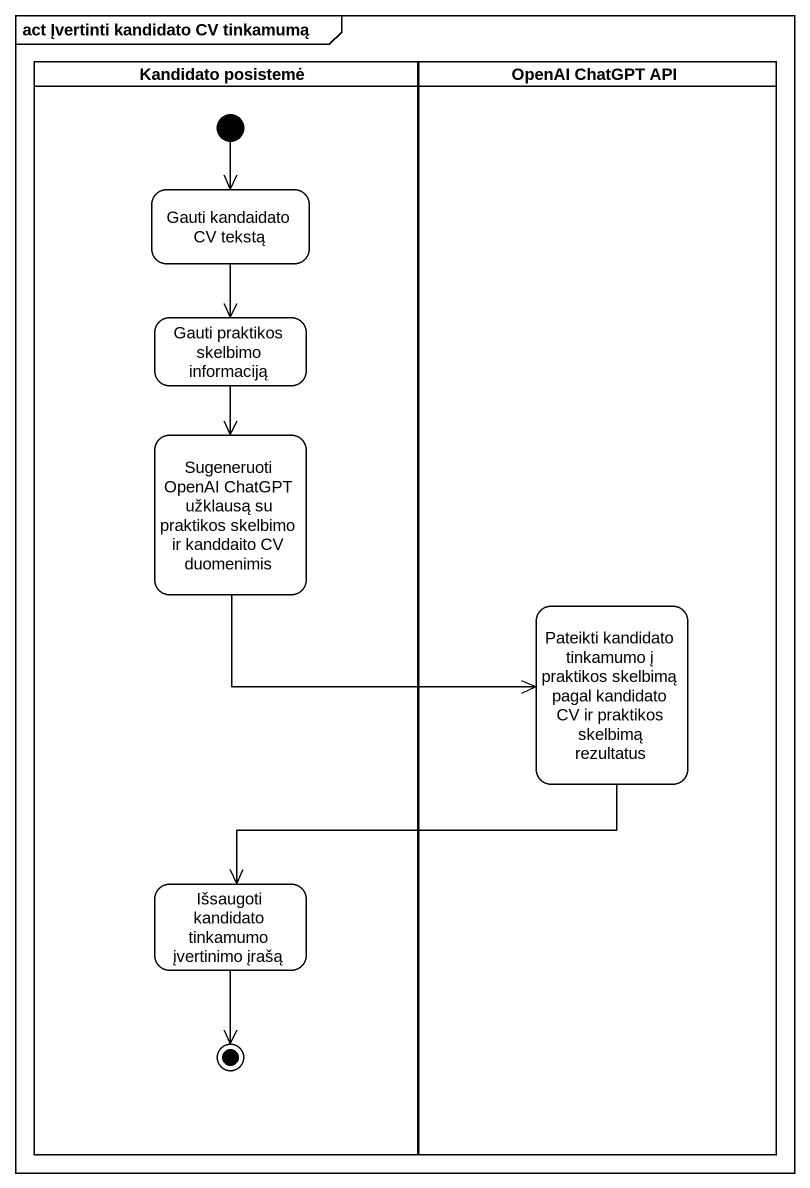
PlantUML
@startuml
mainframe act Įvertinti kandidato CV tinkamumą
hide empty description
state "Kandidato posistemė" as Kandidato_posistemė <<partition>> {
  state "Gauti kandaidato CV tekstą" as Gauti_kandaidato_CV_tekstą
  state "Gauti praktikos skelbimo informaciją" as Gauti_praktikos_skelbimo
  state "Sugeneruoti OpenAI ChatGPT užklausą su praktikos skelbimo ir kanddaito CV duomenimis" as Sugeneruoti_OpenAI_ChatGPT
  state "Išsaugoti kandidato tinkamumo įvertinimo įrašą" as Išsaugoti_kandidato
  [*] --> Gauti_kandaidato_CV_tekstą
  Išsaugoti_kandidato --> [*]
}
state "OpenAI ChatGPT API" as OpenAI_ChatGPT_API <<partition>> {
  state "Pateikti kandidato tinkamumo į praktikos skelbimą pagal kandidato CV ir praktikos skelbimą rezultatus" as Pateikti_kandidato
}
Gauti_kandaidato_CV_tekstą --> Gauti_praktikos_skelbimo
Gauti_praktikos_skelbimo --> Sugeneruoti_OpenAI_ChatGPT
Sugeneruoti_OpenAI_ChatGPT -right-> Pateikti_kandidato
Pateikti_kandidato --> Išsaugoti_kandidato
@enduml
